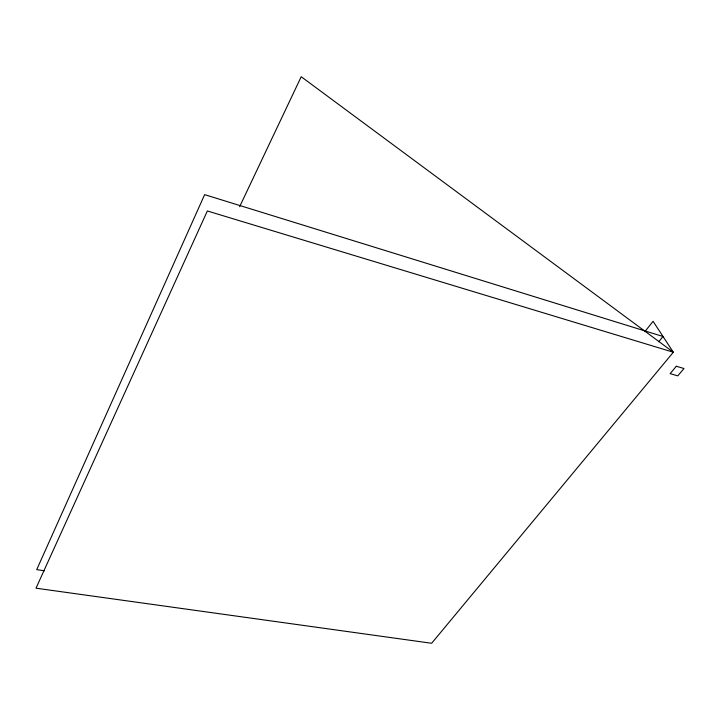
<?xml version="1.0" encoding="UTF-8"?>
<svg xmlns="http://www.w3.org/2000/svg" width="720" height="720" viewBox="0 0 720 720"><rect width="100%" height="100%" fill="white"/><g stroke="black" fill="none" stroke-linecap="round" stroke-linejoin="round"><path stroke-width="1.08" d="M239.634 206.694L301.212 76.725L673.335 352.233L431.64 643.275L36 588.195L207.351 210.969L673.335 352.233L653.085 321.318L644.832 331.65M658.773 341.739L663.03 336.51L204.633 194.634L36.711 569.646L44.496 570.789M676.332 366.255L670.122 373.635L677.772 375.867L684 368.523L676.332 366.255"/></g></svg>
